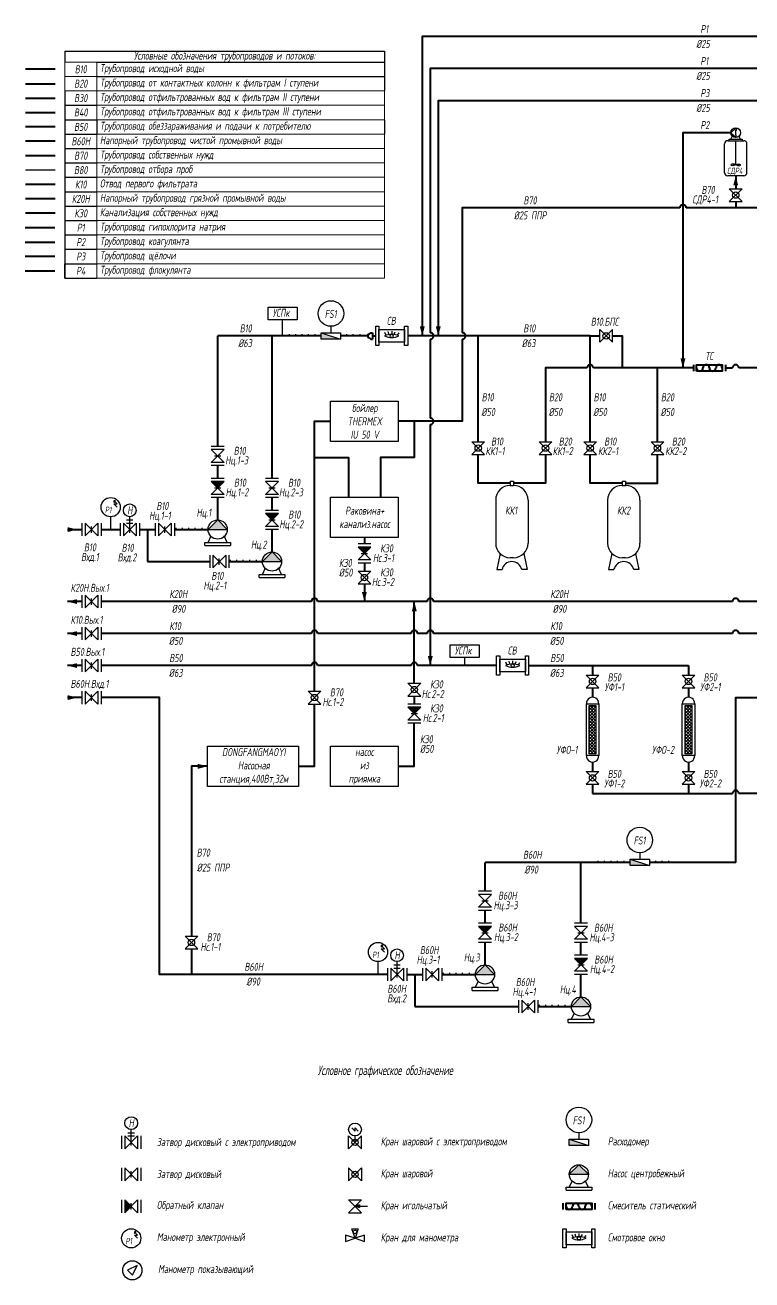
# Model space of a CAD drawing. Header units: millimetres. Extents: x 224086 to 275493, y -897 to 38307.
# Drawn here: x 224086 to 246816, y -897 to 38307 of the extents above; entities that cross this region are included whole.
import ezdxf

# ---------------------------------------------------------------- set-up
doc = ezdxf.new("R2010")
doc.units = ezdxf.units.MM
for name, color, linetype in [('1', 7, 'Continuous'), ('2', 7, 'Continuous'), ('В80', 1, 'Continuous'), ('Надписи', 7, 'Continuous')]:
    doc.layers.add(name, color=color, linetype=linetype)
for name, color, linetype, lineweight in [('В10', 66, 'Continuous', 40), ('В30', 136, 'Continuous', 40), ('В40', 142, 'Continuous', 40), ('В50', 180, 'Continuous', 40), ('В60Н', 140, 'Continuous', 40), ('В70', 120, 'Continuous', 40), ('К20Н', 33, 'Continuous', 40), ('К30', 54, 'Continuous', 40), ('Р1', 202, 'Continuous', 40), ('Р4', 210, 'Continuous', 40)]:
    doc.layers.add(name, color=color, linetype=linetype, lineweight=lineweight)
for name, color, linetype, lineweight, true_color in [('В20', 7, 'Continuous', 40, 0x0a7800), ('К10', 7, 'Continuous', 40, 0xffbe00), ('Р2', 7, 'Continuous', 40, 0x991b1e), ('Р3', 7, 'Continuous', 40, 0xd19cc7)]:
    doc.layers.add(name, color=color, linetype=linetype, lineweight=lineweight, true_color=true_color)
doc.styles.add('Eskd знаки', font='eskd.shx', dxfattribs={"width": 0.8, "oblique": 10})

# ---------------------------------------------------------------- blocks, each defined once
blk = doc.blocks.new('*T35')
at = {"color": 0, "linetype": 'ByBlock', "lineweight": -2, "transparency": 16777216}
for p, q in [((0, 0), (10000, 0)), ((0, 0), (0, -336)), ((10000, 0), (10000, -1236)), ((1000, -336), (10000, -336)), ((1000, -786), (10000, -786)), ((0, -1236), (0, -7086)), ((0, -1686), (1000, -1686)), ((0, -2136), (1000, -2136)), ((1000, -2136), (1000, -2586)), ((10000, -2136), (10000, -2586)), ((0, -2586), (1000, -2586)), ((0, -3036), (1000, -3036)), ((0, -3486), (1000, -3486)), ((0, -3936), (1000, -3936)), ((0, -4386), (1000, -4386)), ((0, -4836), (1000, -4836)), ((0, -5286), (1000, -5286)), ((0, -5736), (1000, -5736)), ((0, -6186), (1000, -6186)), ((0, -6636), (1000, -6636)), ((0, -7086), (1000, -7086))]:
    blk.add_line(p, q, dxfattribs=at)
at = {"color": 7, "linetype": 'ByBlock', "lineweight": 15, "transparency": 16777216}
for p, q in [((0, -336), (1000, -336)), ((0, -336), (0, -1236)), ((1000, -336), (1000, -2136)), ((0, -786), (1000, -786)), ((0, -1236), (10000, -1236)), ((10000, -1236), (10000, -2136)), ((1000, -1686), (10000, -1686)), ((1000, -2136), (10000, -2136)), ((1000, -2586), (10000, -2586)), ((1000, -2586), (1000, -7086)), ((10000, -2586), (10000, -7086)), ((1000, -3036), (10000, -3036)), ((1000, -3486), (10000, -3486)), ((1000, -3936), (10000, -3936)), ((1000, -4386), (10000, -4386)), ((1000, -4836), (10000, -4836)), ((1000, -5286), (10000, -5286)), ((1000, -5736), (10000, -5736)), ((1000, -6186), (10000, -6186)), ((1000, -6636), (10000, -6636)), ((1000, -7086), (10000, -7086))]:
    blk.add_line(p, q, dxfattribs=at)
at = {"color": 0, "transparency": 16777216, "char_height": 250, "style": 'Eskd знаки'}
for s, insert, width, attachment_point in [('Условные обозначения трубопроводов и потоков:', (5000, -168), 9997.8, 5), ('В10', (500, -561), 910, 5), ('Трубопровод исходной воды', (1100, -561), 8800, 4), ('В20', (500, -1011), 910, 5), ('Трубопровод от контактных колонн к фильтрам I ступени', (1100, -1011), 8800, 4), ('В30', (500, -1461), 970, 5), ('Трубопровод отфильтрованных вод к фильтрам II ступени', (1100, -1461), 8800, 4), ('В40', (500, -1911), 970, 5), ('Трубопровод отфильтрованных вод к фильтрам III ступени', (1100, -1911), 8800, 4), ('В50', (500, -2361), 970, 5), ('Трубопровод обеззараживания и подачи к потребителю', (1100, -2361), 8800, 4), ('В60Н', (500, -2811), 970, 5), ('Напорный трубопровод чистой промывной воды', (1100, -2811), 8800, 4), ('В70', (500, -3261), 970, 5), ('Трубопровод собственных нужд', (1100, -3261), 8800, 4), ('В80', (500, -3711), 970, 5), ('Трубопровод отбора проб', (1100, -3711), 8800, 4), ('К10', (500, -4161), 970, 5), ('Отвод первого фильтрата', (1100, -4161), 8800, 4), ('К20Н', (500, -4611), 970, 5), ('Напорный трубопровод грязной промывной воды', (1100, -4611), 8800, 4), ('К30', (500, -5061), 970, 5), ('Канализация собственных нужд', (1100, -5061), 8800, 4), ('Р1', (500, -5511), 970, 5), ('Трубопровод гипохлорита натрия', (1100, -5511), 8800, 4), ('Р2', (500, -5961), 970, 5), ('Трубопровод коагулянта', (1100, -5961), 8800, 4), ('Трубопровод щёлочи', (1100, -6411), 8800, 4), ('Р3', (500, -6411), 970, 5), ('Р4', (500, -6861), 970, 5), ('Трубопровод флокулянта', (1100, -6861), 8800, 4)]:
    blk.add_mtext(s, dxfattribs=dict(at, insert=insert, width=width, attachment_point=attachment_point))

msp = doc.modelspace()

# ---------------------------------------------------------------- hatches: boundary and pattern name
h = msp.add_hatch(color=256)
h.dxf.hatch_style = 1
h.paths.add_polyline_path([(230309, 24046), (229909, 24046), (230109, 23846)])
h = msp.add_hatch(color=256)
h.dxf.hatch_style = 1
h.paths.add_polyline_path([(230408, 22546), (230109, 22846), (229810, 22546)])
h = msp.add_hatch(color=256)
h.dxf.hatch_style = 1
h.paths.add_polyline_path([(232009, 23046), (231609, 23046), (231809, 22846)])
h = msp.add_hatch(color=256)
h.dxf.hatch_style = 1
h.paths.add_polyline_path([(234897, 21996), (234497, 21996), (234697, 21796)])
h = msp.add_hatch(color=256)
h.dxf.hatch_style = 1
h.paths.add_polyline_path([(232108, 21546), (231809, 21846), (231510, 21546)])
h = msp.add_hatch(color=256)
h.dxf.hatch_style = 1
h.paths.add_polyline_path([(236457, 16996), (236057, 16996), (236257, 16796)])
h = msp.add_hatch(color=256)
h.dxf.hatch_style = 1
h.paths.add_polyline_path([(238669, 10146), (238269, 10146), (238469, 9946)])
h = msp.add_hatch(color=256)
h.dxf.hatch_style = 1
h.paths.add_polyline_path([(241669, 9146), (241269, 9146), (241469, 8946)])
h = msp.add_hatch(color=256)
h.dxf.hatch_style = 1
h.paths.add_polyline_path([(238768, 8646), (238469, 8946), (238170, 8646)])
h = msp.add_hatch(color=256)
h.dxf.hatch_style = 1
h.paths.add_polyline_path([(241768, 7646), (241469, 7946), (241170, 7646)])
h = msp.add_hatch(color=256)
h.dxf.hatch_style = 1
h.paths.add_polyline_path([(241703, 2402), (241404, 2702), (241104, 2402)])
h = msp.add_hatch(color=256)
h.dxf.hatch_style = 1
h.paths.add_polyline_path([(227204, 1602), (227204, 1202), (227404, 1402)])
at = {"layer": '1'}
h = msp.add_hatch(dxfattribs=at)
h.set_pattern_fill('ANSI37', color=256, scale=22.5, angle=-90, style=0)
h.set_pattern_definition([(315, (197820.47, 36846.265), (50.51394, 50.51394), []), (45, (197820.47, 36846.265), (-50.51394, 50.51394), [])])
h.paths.add_polyline_path([(241727, 15540), (241939, 15540), (241939, 17051), (241727, 17051)])
h = msp.add_hatch(dxfattribs=at)
h.set_pattern_fill('ANSI37', color=256, scale=22.5, angle=-90, style=0)
h.set_pattern_definition([(315, (200820.47, 36846.265), (50.51394, 50.51394), []), (45, (200820.47, 36846.265), (-50.51394, 50.51394), [])])
h.paths.add_polyline_path([(244727, 15540), (244939, 15540), (244939, 17051), (244727, 17051)])
at = {"layer": '2', "ltscale": 0.5}
for points in [[(233350, 28696), (233350, 28496), (233950, 28496)], [(243009, 12246), (243009, 12046), (243609, 12046)], [(241104, 3502), (241104, 3302), (241704, 3302)]]:
    msp.add_hatch(color=256, dxfattribs=at).paths.add_polyline_path(points)

# ---------------------------------------------------------------- linework, layer by layer
at = {"ltscale": 10}
for p, q in [((246159, 34946), (246320, 35096)), ((246159, 34946), (246320, 34797)), ((246309, 34865), (246309, 35027)), ((246320, 35096), (246320, 35015)), ((246320, 34797), (246320, 34877)), ((230109, 22846), (229810, 22546)), ((230109, 22846), (230408, 22546)), ((231809, 21846), (231510, 21546)), ((231809, 21846), (232108, 21546)), ((238469, 8946), (238170, 8646)), ((238469, 8946), (238768, 8646)), ((241469, 7946), (241170, 7646)), ((241469, 7946), (241768, 7646)), ((241404, 2702), (241104, 2402)), ((241404, 2702), (241703, 2402))]:
    msp.add_line(p, q, dxfattribs=at)
for p, q in [((245959, 33696), (245959, 34596)), ((246059, 34696), (246559, 34696)), ((246109, 34696), (246109, 34746)), ((246109, 34746), (246509, 34746)), ((246159, 34746), (246209, 34846)), ((246309, 33946), (246309, 34696)), ((246459, 34746), (246409, 34846)), ((246509, 34746), (246509, 34696)), ((246659, 33696), (246659, 34596)), ((246559, 33596), (246059, 33596)), ((246109, 33196), (246509, 33196)), ((246509, 33196), (246109, 32796)), ((246109, 33196), (246509, 32796)), ((246109, 32796), (246509, 32796)), ((232350, 28596), (232350, 28646)), ((232550, 28596), (232550, 28646)), ((232750, 28596), (232750, 28646)), ((232950, 28596), (232950, 28646)), ((233150, 28646), (233150, 28596)), ((234150, 28596), (234150, 28646)), ((234350, 28596), (234350, 28646)), ((234550, 28646), (234550, 28596)), ((242057, 28396), (242057, 28796)), ((242057, 28796), (242457, 28396)), ((242057, 28396), (242457, 28796)), ((242457, 28396), (242457, 28796)), ((230309, 25146), (229909, 25146)), ((238057, 25291), (238457, 25291)), ((238457, 25291), (238057, 24891)), ((238057, 25291), (238457, 24891)), ((240161, 25291), (240561, 25291)), ((240561, 25291), (240161, 24891)), ((240161, 25291), (240561, 24891)), ((241557, 25291), (241957, 25291)), ((241957, 25291), (241557, 24891)), ((241557, 25291), (241957, 24891)), ((243661, 25291), (244061, 25291)), ((244061, 25291), (243661, 24891)), ((243661, 25291), (244061, 24891)), ((230309, 25046), (229909, 25046)), ((229909, 25046), (230309, 24646)), ((230309, 25046), (229909, 24646)), ((230009, 24846), (230209, 24846)), ((238057, 24891), (238457, 24891)), ((240161, 24891), (240561, 24891)), ((241557, 24891), (241957, 24891)), ((243661, 24891), (244061, 24891)), ((230309, 24646), (229909, 24646)), ((230309, 24546), (229909, 24546)), ((230309, 24146), (229909, 24146)), ((230309, 24046), (229909, 24046)), ((229909, 24046), (230309, 23646)), ((230309, 24046), (229909, 23646)), ((232009, 24146), (231609, 24146)), ((232009, 24046), (231609, 24046)), ((231609, 24046), (232009, 23646)), ((232009, 24046), (231609, 23646)), ((230309, 23646), (229909, 23646)), ((230309, 23546), (229909, 23546)), ((230009, 23846), (230209, 23846)), ((232009, 23646), (231609, 23646)), ((232009, 23546), (231609, 23546)), ((231709, 23846), (231909, 23846)), ((226962, 23346), (226862, 23446)), ((226962, 23246), (226862, 23346)), ((226862, 23346), (226962, 23346)), ((232009, 23146), (231609, 23146)), ((225864, 22746), (225864, 22346)), ((225964, 22746), (225964, 22346)), ((225964, 22346), (226364, 22746)), ((225964, 22746), (226364, 22346)), ((226364, 22746), (226364, 22346)), ((226464, 22746), (226464, 22346)), ((226762, 22946), (226762, 22546)), ((227059, 22746), (227059, 22346)), ((227159, 22746), (227159, 22346)), ((227159, 22346), (227559, 22746)), ((227159, 22746), (227559, 22346)), ((227259, 22846), (227459, 22846)), ((227259, 22746), (227459, 22746)), ((227359, 22446), (227359, 22946)), ((227559, 22746), (227559, 22346)), ((227659, 22746), (227659, 22346)), ((228159, 22746), (228159, 22346)), ((228259, 22746), (228259, 22346)), ((228259, 22346), (228659, 22746)), ((228259, 22746), (228659, 22346)), ((228659, 22746), (228659, 22346)), ((228759, 22746), (228759, 22346)), ((232009, 23046), (231609, 23046)), ((231609, 23046), (232009, 22646)), ((232009, 23046), (231609, 22646)), ((231709, 22846), (231909, 22846)), ((226164, 22446), (226164, 22646)), ((228459, 22446), (228459, 22646)), ((228809, 22546), (228809, 22596)), ((229009, 22546), (229009, 22596)), ((229209, 22546), (229209, 22596)), ((229409, 22546), (229409, 22596)), ((229609, 22596), (229609, 22546)), ((229809, 22546), (230409, 22546)), ((232009, 22646), (231609, 22646)), ((232009, 22546), (231609, 22546)), ((229709, 22046), (229709, 22146)), ((229709, 22146), (230509, 22146)), ((229709, 22046), (230509, 22046)), ((229809, 22146), (229909, 22346)), ((230409, 22146), (230309, 22346)), ((230509, 22146), (230509, 22046)), ((234897, 22096), (234497, 22096)), ((234897, 21996), (234497, 21996)), ((234497, 21996), (234897, 21596)), ((234897, 21996), (234497, 21596)), ((229860, 21746), (229860, 21346)), ((229960, 21746), (229960, 21346)), ((229960, 21346), (230360, 21746)), ((229960, 21746), (230360, 21346)), ((230160, 21446), (230160, 21646)), ((230360, 21746), (230360, 21346)), ((230460, 21746), (230460, 21346)), ((230510, 21546), (230510, 21596)), ((230710, 21546), (230710, 21596)), ((230910, 21546), (230910, 21596)), ((231110, 21546), (231110, 21596)), ((231310, 21596), (231310, 21546)), ((234897, 21596), (234497, 21596)), ((234597, 21796), (234797, 21796)), ((231509, 21546), (232109, 21546)), ((231509, 21146), (231609, 21346)), ((232109, 21146), (232009, 21346)), ((234897, 21496), (234497, 21496)), ((234497, 21246), (234897, 21246)), ((234897, 21246), (234497, 20846)), ((234497, 21246), (234897, 20846)), ((231409, 21046), (231409, 21146)), ((231409, 21146), (232209, 21146)), ((231409, 21046), (232209, 21046)), ((232209, 21146), (232209, 21046)), ((234497, 20846), (234897, 20846)), ((225864, 20496), (225864, 20096)), ((225964, 20496), (225964, 20096)), ((225964, 20096), (226364, 20496)), ((225964, 20496), (226364, 20096)), ((226164, 20196), (226164, 20396)), ((226364, 20496), (226364, 20096)), ((226464, 20496), (226464, 20096)), ((225864, 19496), (225864, 19096)), ((225964, 19496), (225964, 19096)), ((225964, 19096), (226364, 19496)), ((225964, 19496), (226364, 19096)), ((226164, 19196), (226164, 19396)), ((226364, 19496), (226364, 19096)), ((226464, 19496), (226464, 19096)), ((225864, 18496), (225864, 18096)), ((225964, 18496), (225964, 18096)), ((225964, 18096), (226364, 18496)), ((225964, 18496), (226364, 18096)), ((226364, 18496), (226364, 18096)), ((226464, 18496), (226464, 18096)), ((226164, 18196), (226164, 18396)), ((236057, 17746), (236457, 17746)), ((236457, 17746), (236057, 17346)), ((236057, 17746), (236457, 17346)), ((241633, 18002), (242033, 18002)), ((242033, 18002), (241633, 17602)), ((241633, 18002), (242033, 17602)), ((244633, 18002), (245033, 18002)), ((245033, 18002), (244633, 17602)), ((244633, 18002), (245033, 17602)), ((225864, 17496), (225864, 17096)), ((225964, 17496), (225964, 17096)), ((225964, 17096), (226364, 17496)), ((225964, 17496), (226364, 17096)), ((226164, 17196), (226164, 17396)), ((226364, 17496), (226364, 17096)), ((226464, 17496), (226464, 17096)), ((232937, 17496), (233337, 17496)), ((233337, 17496), (232937, 17096)), ((232937, 17496), (233337, 17096)), ((236057, 17346), (236457, 17346)), ((241633, 17602), (242033, 17602)), ((244633, 17602), (245033, 17602)), ((232937, 17096), (233337, 17096)), ((236457, 17096), (236057, 17096)), ((236457, 16996), (236057, 16996)), ((236057, 16996), (236457, 16596)), ((236457, 16996), (236057, 16596)), ((236457, 16596), (236057, 16596)), ((236457, 16496), (236057, 16496)), ((236157, 16796), (236357, 16796)), ((241633, 14987), (242033, 14987)), ((242033, 14987), (241633, 14587)), ((241633, 14987), (242033, 14587)), ((244633, 14987), (245033, 14987)), ((245033, 14987), (244633, 14587)), ((244633, 14987), (245033, 14587)), ((241633, 14587), (242033, 14587)), ((244633, 14587), (245033, 14587)), ((242009, 12146), (242009, 12196)), ((242209, 12146), (242209, 12196)), ((242409, 12146), (242409, 12196)), ((242609, 12146), (242609, 12196)), ((242809, 12196), (242809, 12146)), ((243809, 12146), (243809, 12196)), ((244009, 12146), (244009, 12196)), ((244209, 12196), (244209, 12146)), ((238669, 11246), (238269, 11246)), ((238669, 11146), (238269, 11146)), ((238269, 11146), (238669, 10746)), ((238669, 11146), (238269, 10746)), ((238669, 10746), (238269, 10746)), ((238669, 10646), (238269, 10646)), ((238369, 10946), (238569, 10946)), ((238669, 10246), (238269, 10246)), ((241669, 10246), (241269, 10246)), ((229088, 9846), (229488, 9846)), ((229488, 9846), (229088, 9446)), ((229088, 9846), (229488, 9446)), ((238669, 10146), (238269, 10146)), ((238269, 10146), (238669, 9746)), ((238669, 10146), (238269, 9746)), ((238369, 9946), (238569, 9946)), ((241669, 10146), (241269, 10146)), ((241269, 10146), (241669, 9746)), ((241669, 10146), (241269, 9746)), ((241369, 9946), (241569, 9946)), ((229088, 9446), (229488, 9446)), ((235321, 9446), (235221, 9546)), ((235321, 9346), (235221, 9446)), ((235221, 9446), (235321, 9446)), ((238669, 9746), (238269, 9746)), ((238669, 9646), (238269, 9646)), ((241669, 9746), (241269, 9746)), ((241669, 9646), (241269, 9646)), ((235121, 9046), (235121, 8646)), ((235719, 8546), (235719, 9046)), ((241669, 9246), (241269, 9246)), ((241669, 9146), (241269, 9146)), ((241269, 9146), (241669, 8746)), ((241669, 9146), (241269, 8746)), ((235419, 8846), (235419, 8446)), ((235519, 8846), (235519, 8446)), ((235519, 8446), (235919, 8846)), ((235519, 8846), (235919, 8446)), ((235619, 8946), (235819, 8946)), ((235619, 8846), (235819, 8846)), ((235919, 8846), (235919, 8446)), ((236019, 8846), (236019, 8446)), ((236519, 8846), (236519, 8446)), ((236619, 8846), (236619, 8446)), ((236619, 8446), (237019, 8846)), ((236619, 8846), (237019, 8446)), ((236819, 8546), (236819, 8746)), ((237019, 8846), (237019, 8446)), ((237119, 8846), (237119, 8446)), ((237169, 8646), (237169, 8696)), ((237369, 8646), (237369, 8696)), ((237569, 8646), (237569, 8696)), ((237769, 8646), (237769, 8696)), ((237969, 8696), (237969, 8646)), ((238169, 8646), (238769, 8646)), ((241669, 8746), (241269, 8746)), ((241669, 8646), (241269, 8646)), ((241369, 8946), (241569, 8946)), ((238069, 8146), (238069, 8246)), ((238069, 8246), (238869, 8246)), ((238169, 8246), (238269, 8446)), ((238769, 8246), (238669, 8446)), ((238869, 8246), (238869, 8146)), ((238069, 8146), (238869, 8146)), ((239520, 7846), (239520, 7446)), ((239620, 7846), (239620, 7446)), ((239620, 7446), (240020, 7846)), ((239620, 7846), (240020, 7446)), ((240020, 7846), (240020, 7446)), ((240120, 7846), (240120, 7446)), ((239820, 7546), (239820, 7746)), ((240170, 7646), (240170, 7696)), ((240370, 7646), (240370, 7696)), ((240570, 7646), (240570, 7696)), ((240770, 7646), (240770, 7696)), ((240970, 7696), (240970, 7646)), ((241169, 7646), (241769, 7646)), ((241069, 7146), (241069, 7246)), ((241069, 7246), (241869, 7246)), ((241069, 7146), (241869, 7146)), ((241169, 7246), (241269, 7446)), ((241769, 7246), (241669, 7446)), ((241869, 7246), (241869, 7146)), ((227104, 3602), (227104, 3202)), ((227204, 3602), (227204, 3202)), ((227204, 3202), (227604, 3602)), ((227204, 3602), (227604, 3202)), ((227304, 3702), (227504, 3702)), ((227304, 3602), (227504, 3602)), ((227404, 3302), (227404, 3802)), ((227604, 3602), (227604, 3202)), ((227704, 3602), (227704, 3202)), ((234204, 3202), (234204, 3602)), ((234204, 3602), (234604, 3202)), ((234204, 3202), (234604, 3602)), ((234304, 3852), (234404, 3752)), ((234404, 3752), (234404, 3852)), ((234404, 3852), (234504, 3752)), ((234404, 3402), (234404, 3602)), ((234604, 3202), (234604, 3602)), ((227104, 2602), (227104, 2202)), ((227204, 2602), (227204, 2202)), ((227204, 2202), (227604, 2602)), ((227204, 2602), (227604, 2202)), ((227404, 2302), (227404, 2502)), ((227604, 2602), (227604, 2202)), ((227704, 2602), (227704, 2202)), ((234204, 2602), (234204, 2202)), ((234604, 2202), (234204, 2602)), ((234604, 2602), (234204, 2202)), ((234604, 2602), (234604, 2202)), ((241104, 2402), (241704, 2402)), ((241004, 1902), (241004, 2002)), ((241004, 2002), (241804, 2002)), ((241104, 2002), (241204, 2202)), ((241704, 2002), (241604, 2202)), ((241804, 2002), (241804, 1902)), ((227104, 1602), (227104, 1202)), ((227204, 1602), (227204, 1202)), ((227204, 1202), (227604, 1602)), ((227204, 1602), (227604, 1202)), ((227604, 1602), (227604, 1202)), ((227704, 1602), (227704, 1202)), ((234204, 1602), (234604, 1602)), ((234604, 1602), (234204, 1202)), ((234204, 1602), (234604, 1202)), ((241004, 1902), (241804, 1902)), ((227404, 1302), (227404, 1502)), ((234204, 1202), (234604, 1202)), ((234544, 1452), (234404, 1402)), ((234404, 1402), (234544, 1362)), ((234404, 1402), (234795, 1402)), ((234544, 1452), (234544, 1362)), ((227604, 502), (227504, 602)), ((227604, 402), (227504, 502)), ((227504, 502), (227604, 502)), ((234104, 502), (234104, 302)), ((234404, 402), (234104, 502)), ((234104, 302), (234404, 402)), ((234404, 402), (234304, 702)), ((234304, 702), (234504, 702)), ((234504, 702), (234404, 402)), ((234704, 502), (234404, 402)), ((234404, 402), (234704, 302)), ((234704, 302), (234704, 502)), ((227590, -447), (227290, -597)), ((227290, -597), (227440, -747)), ((227440, -747), (227590, -447)), ((227440, -747), (227590, -447))]:
    msp.add_line(p, q)
for points in [[(225327, 30402), (225327, 30852)], [(232140, 28596), (232140, 29096)], [(237833, 18296), (237833, 18546)]]:
    msp.add_lwpolyline(points)
for points in [[(232590, 29096), (231690, 29096), (231690, 29496), (232590, 29496)], [(233638, 26559), (235757, 26559), (235757, 25296), (233638, 25296)], [(233638, 23559), (235757, 23559), (235757, 22296), (233638, 22296)], [(238283, 18546), (237383, 18546), (237383, 18946), (238283, 18946)], [(229788, 15781), (232638, 15781), (232638, 14518), (229788, 14518)], [(233638, 15781), (235757, 15781), (235757, 14518), (233638, 14518)]]:
    msp.add_lwpolyline(points, close=True)
for centre, radius in [((246309, 34946), 150), ((246309, 32996), 100), ((242257, 28596), 100), ((238257, 25091), 100), ((240361, 25091), 100), ((241757, 25091), 100), ((243861, 25091), 100), ((226762, 23246), 300), ((227359, 23146), 200), ((230109, 22546), 300), ((231809, 21546), 300), ((234697, 21046), 100), ((236257, 17546), 100), ((241833, 17802), 100), ((244833, 17802), 100), ((233137, 17296), 100), ((241833, 14787), 100), ((244833, 14787), 100), ((229288, 9646), 100), ((235121, 9346), 300), ((235719, 9246), 200), ((238469, 8646), 300), ((241469, 7646), 300), ((227404, 4002), 200), ((234404, 3802), 200), ((234404, 3402), 100), ((234404, 2402), 100), ((241404, 2402), 300), ((227404, 402), 300), ((234404, 602), 56.9), ((227440, -597), 300)]:
    msp.add_circle(centre, radius)
for centre, start, end in [((246059, 34596), 90, 180), ((246559, 34596), 0, 90), ((246059, 33696), 180, 270), ((246559, 33696), 270, 0)]:
    msp.add_arc(centre, 100, start, end)
at = {"ltscale": 50}
for centre, start, end in [((246179, 33941), 144.6538, 215.3462), ((246440, 33941), 324.6538, 35.3462)]:
    msp.add_arc(centre, 19, start, end, dxfattribs=at)
for points in [[(246309, 33946), (246220, 33966), (246165, 33955), (246163, 33952)], [(246309, 33946), (246220, 33916), (246165, 33927), (246163, 33930)], [(246309, 33946), (246398, 33966), (246453, 33955), (246455, 33952)], [(246309, 33946), (246398, 33916), (246453, 33927), (246455, 33930)]]:
    msp.add_spline(points, degree=3, dxfattribs=at)
at = {"layer": '1'}
for p, q in [((235370, 28633), (235335, 28704)), ((235457, 28653), (235437, 28731)), ((235550, 28746), (235550, 28646)), ((235623, 28651), (235661, 28720)), ((235731, 28622), (235779, 28689)), ((239257, 24061), (239361, 24061)), ((239257, 24061), (239257, 23922)), ((239257, 23922), (239361, 23922)), ((239361, 24061), (239361, 23922)), ((242757, 24061), (242861, 24061)), ((242757, 24061), (242757, 23922)), ((242757, 23922), (242861, 23922)), ((242861, 24061), (242861, 23922)), ((226862, 23446), (226912, 23446)), ((226912, 23446), (226862, 23446)), ((226862, 23446), (226862, 23396)), ((226862, 23396), (226912, 23446)), ((238804, 23469), (238804, 22118)), ((239815, 23469), (239815, 22118)), ((242304, 23469), (242304, 22118)), ((243315, 23469), (243315, 22118)), ((239361, 21665), (239257, 21665)), ((242861, 21665), (242757, 21665)), ((239240, 18353), (239220, 18430)), ((239333, 18446), (239333, 18346)), ((239154, 18333), (239118, 18404)), ((239407, 18351), (239445, 18420)), ((239514, 18322), (239562, 18389)), ((235221, 9546), (235271, 9546)), ((235271, 9546), (235221, 9546)), ((235221, 9546), (235221, 9496)), ((235221, 9496), (235271, 9546)), ((227504, 602), (227554, 602)), ((227554, 602), (227504, 602)), ((227504, 602), (227504, 552)), ((227504, 552), (227554, 602)), ((241224, 439), (241189, 510)), ((241311, 459), (241291, 537)), ((241404, 552), (241404, 452)), ((241477, 457), (241515, 526)), ((241584, 428), (241633, 495))]:
    msp.add_line(p, q, dxfattribs=at)
at = {"layer": '1', "ltscale": 0.166667}
for p, q in [((238939, 21795), (238835, 21296)), ((239679, 21795), (239784, 21296)), ((242439, 21795), (242335, 21296)), ((243179, 21795), (243284, 21296)), ((238835, 21296), (239000, 21296)), ((239784, 21296), (239618, 21296)), ((242335, 21296), (242500, 21296)), ((243284, 21296), (243118, 21296))]:
    msp.add_line(p, q, dxfattribs=at)
at = {"layer": '1'}
for points in [[(235050, 28896), (235150, 28896), (235150, 28296), (235050, 28296)], [(235150, 28796), (235950, 28796), (235950, 28396), (235150, 28396)], [(235950, 28896), (236050, 28896), (236050, 28296), (235950, 28296)], [(238833, 18596), (238933, 18596), (238933, 17996), (238833, 17996)], [(238933, 18496), (239733, 18496), (239733, 18096), (238933, 18096)], [(239733, 18596), (239833, 18596), (239833, 17996), (239733, 17996)], [(242027, 17106), (242027, 15484), (241639, 15484), (241639, 17106)], [(241939, 17051), (241939, 15540), (241727, 15540), (241727, 17051)], [(245027, 17106), (245027, 15484), (244639, 15484), (244639, 17106)], [(244939, 17051), (244939, 15540), (244727, 15540), (244727, 17051)], [(240904, 702), (241004, 702), (241004, 102), (240904, 102)], [(241004, 602), (241804, 602), (241804, 202), (241004, 202)], [(241804, 702), (241904, 702), (241904, 102), (241804, 102)]]:
    msp.add_lwpolyline(points, close=True, dxfattribs=at)
for centre in [(235550, 28596), (239333, 18296), (241404, 402)]:
    msp.add_circle(centre, 50, dxfattribs=at)
for centre, radius, start, end in [((235550, 28120), 527, 64.7203, 115.2797), ((235550, 29078), 531, 244.9424, 295.0576), ((239257, 23469), 454, 90, 180), ((239361, 23469), 454, 0, 90), ((242757, 23469), 454, 90, 180), ((242861, 23469), 454, 0, 90), ((239257, 22118), 454, 180, 270), ((239361, 22118), 454, 270, 0), ((242757, 22118), 454, 180, 270), ((242861, 22118), 454, 270, 0), ((239333, 17820), 527, 64.7203, 115.2797), ((239333, 18777), 531, 244.9424, 295.0576), ((241833, 17114), 194, 357.6713, 182.3287), ((244833, 17114), 194, 357.6713, 182.3287), ((241833, 15475), 194, 177.5077, 2.4923), ((244833, 15475), 194, 177.5077, 2.4923), ((241404, -74), 527, 64.7203, 115.2797), ((241404, 884), 531, 244.9424, 295.0576)]:
    msp.add_arc(centre, radius, start, end, dxfattribs=at)
at = {"layer": '1', "ltscale": 0.166667}
for centre in [(239309, 21229), (242809, 21229)]:
    msp.add_arc(centre, 316, 12.3418, 167.6582, dxfattribs=at)
at = {"layer": '2', "ltscale": 0.5}
for p, q in [((233350, 28696), (233950, 28496)), ((233650, 28904), (233650, 28696)), ((243009, 12246), (243609, 12046)), ((243309, 12454), (243309, 12246)), ((241404, 3710), (241404, 3502)), ((241104, 3502), (241704, 3302))]:
    msp.add_line(p, q, dxfattribs=at)
for points in [[(233350, 28696), (233950, 28696), (233950, 28496), (233350, 28496)], [(243009, 12246), (243609, 12246), (243609, 12046), (243009, 12046)], [(241104, 3502), (241704, 3502), (241704, 3302), (241104, 3302)]]:
    msp.add_lwpolyline(points, close=True, dxfattribs=at)
for centre in [(233650, 29296), (243309, 12846), (241404, 4102)]:
    msp.add_circle(centre, 400, dxfattribs=at)
at = {"layer": 'В10'}
for p, q in [((225027, 36927), (224098, 36927)), ((234800, 28646), (234800, 28546)), ((234800, 28646), (234850, 28646)), ((234850, 28646), (234900, 28696)), ((234900, 28696), (234950, 28696)), ((234950, 28696), (234950, 28496)), ((231809, 28596), (230109, 28596)), ((230109, 25146), (230109, 28596)), ((231809, 24146), (231809, 28596)), ((233350, 28596), (231809, 28596)), ((234800, 28596), (233950, 28596)), ((234800, 28546), (234850, 28546)), ((234850, 28546), (234900, 28496)), ((234900, 28496), (234950, 28496)), ((234950, 28596), (235050, 28596)), ((230109, 24146), (230109, 24546)), ((230109, 22846), (230109, 23546)), ((231809, 23146), (231809, 23546)), ((225414, 22546), (225864, 22546)), ((226464, 22546), (227059, 22546)), ((227659, 22546), (228159, 22546)), ((227909, 22546), (227909, 21546)), ((228759, 22546), (229810, 22546)), ((231809, 21846), (231809, 22546)), ((227909, 21546), (229860, 21546)), ((230460, 21546), (231509, 21546))]:
    msp.add_line(p, q, dxfattribs=at)
for points in [[(241757, 25291), (241757, 28596), (236050, 28596)], [(238257, 25291), (238257, 28596)], [(241757, 28596), (242057, 28596)], [(242457, 28596), (242757, 28596), (242757, 27596)], [(239257, 23991), (238257, 23991), (238257, 24891)], [(242757, 23991), (241757, 23991), (241757, 24891)]]:
    msp.add_lwpolyline(points, dxfattribs=at)
msp.add_lwpolyline([(225414, 22546, 154, 0, 0), (225714, 22546, 0, 0, 0)], format="xyseb", dxfattribs=at)
at = {"layer": 'В20', "ltscale": 0.3}
msp.add_line((224098, 36477), (225027, 36477), dxfattribs=at)
at = {"layer": 'В20'}
for p, q in [((244985, 27696), (244985, 27496)), ((245985, 27696), (245985, 27496))]:
    msp.add_line(p, q, dxfattribs=at)
at = {"layer": 'В20', "color": 7}
for p, q in [((240904, 1502), (240904, 1302)), ((241904, 1502), (241904, 1302))]:
    msp.add_line(p, q, dxfattribs=at)
at = {"layer": 'В20'}
for points in [[(241657, 27596), (240361, 27596), (240361, 25291)], [(244985, 27596), (241857, 27596)], [(243861, 25291), (243861, 27596)], [(245985, 27596), (246209, 27596)], [(250209, 27596), (246409, 27596)], [(240361, 24891), (240361, 23991), (239361, 23991)], [(242861, 23991), (243861, 23991), (243861, 24891)]]:
    msp.add_lwpolyline(points, dxfattribs=at)
msp.add_lwpolyline([(245085, 27496), (245085, 27696), (245885, 27696), (245885, 27496)], close=True, dxfattribs=at)
at = {"layer": 'В20', "color": 7}
msp.add_lwpolyline([(241004, 1302), (241004, 1502), (241804, 1502), (241804, 1302)], close=True, dxfattribs=at)
at = {"layer": 'В20'}
for centre, start, end in [((241757, 27596), 359.7459, 180.2541), ((245185, 27596), 180, 0), ((245385, 27596), 0, 180), ((245585, 27596), 180, 0), ((245785, 27596), 0, 180), ((246309, 27596), 359.7459, 180.2541)]:
    msp.add_arc(centre, 100, start, end, dxfattribs=at)
at = {"layer": 'В20', "color": 7}
for centre, start, end in [((241104, 1402), 180, 0), ((241304, 1402), 0, 180), ((241504, 1402), 180, 0), ((241704, 1402), 0, 180)]:
    msp.add_arc(centre, 100, start, end, dxfattribs=at)
at = {"layer": 'В30', "ltscale": 0.3}
msp.add_line((224098, 36027), (225027, 36027), dxfattribs=at)
at = {"layer": 'В40', "ltscale": 0.3}
msp.add_line((224098, 35577), (225027, 35577), dxfattribs=at)
at = {"layer": 'В50'}
for p, q in [((225027, 35127), (224104, 35127)), ((239833, 18296), (244833, 18296)), ((241833, 15279), (241833, 14987)), ((244833, 15279), (244833, 14987)), ((241833, 14587), (241833, 14296)), ((244833, 14587), (244833, 14296)), ((241833, 14296), (246209, 14296))]:
    msp.add_line(p, q, dxfattribs=at)
msp.add_lwpolyline([(225714, 18296, 154, 0, 0), (225414, 18296, 0, 0, 0)], format="xyseb", dxfattribs=at)
for points in [[(225864, 18296), (225414, 18296)], [(233038, 18296), (226464, 18296)], [(236157, 18296), (233238, 18296)], [(238833, 18296), (236357, 18296)], [(241833, 18296), (241833, 18002)], [(244833, 18296), (244833, 18002)], [(241833, 17602), (241833, 17308)], [(244833, 17602), (244833, 17308)], [(247209, 14296), (246409, 14296)]]:
    msp.add_lwpolyline(points, dxfattribs=at)
for centre in [(233138, 18296), (236257, 18296), (246309, 14296)]:
    msp.add_arc(centre, 100, 359.7459, 180.2541, dxfattribs=at)
at = {"layer": 'В60Н'}
for p, q in [((225027, 34677), (224104, 34677)), ((241469, 12146), (238469, 12146)), ((238469, 11246), (238469, 12146)), ((241469, 10246), (241469, 12146)), ((243009, 12146), (241469, 12146)), ((246309, 12146), (243609, 12146)), ((238469, 10246), (238469, 10646)), ((238469, 8946), (238469, 9646)), ((241469, 9246), (241469, 9646)), ((236019, 8646), (236519, 8646)), ((236269, 8646), (236269, 7646)), ((237119, 8646), (238169, 8646)), ((241469, 7946), (241469, 8646)), ((236269, 7646), (239520, 7646)), ((240120, 7646), (241169, 7646))]:
    msp.add_line(p, q, dxfattribs=at)
msp.add_lwpolyline([(225414, 17296, 154, 0, 0), (225714, 17296, 0, 0, 0)], format="xyseb", dxfattribs=at)
for points in [[(225864, 17296), (225414, 17296)], [(235419, 8646), (228288, 8646), (228288, 17296), (226464, 17296)], [(246309, 12146), (246309, 17296), (271434, 17296), (271434, 13996)]]:
    msp.add_lwpolyline(points, dxfattribs=at)
at = {"layer": 'В70'}
msp.add_line((225027, 34227), (224104, 34227), dxfattribs=at)
for points in [[(246309, 33296, 154, 0, 0), (246309, 33596, 0, 0, 0)], [(229488, 15149, 154, 0, 0), (229788, 15149, 0, 0, 0)]]:
    msp.add_lwpolyline(points, format="xyseb", dxfattribs=at)
for points in [[(246309, 33596), (246309, 33196)], [(244559, 32596), (237757, 32596), (237757, 28696)], [(249359, 32596), (244759, 32596)], [(246309, 32796), (246309, 32596)], [(237757, 28496), (237757, 25928), (235757, 25928)], [(233138, 17496), (233138, 25928), (233638, 25928)], [(236257, 25928), (236257, 24796), (235197, 24796), (235197, 23559)], [(233138, 24796), (234197, 24796), (234197, 23559)], [(232638, 15149), (233138, 15149), (233138, 17096)], [(229788, 15149), (229288, 15149), (229288, 9846)], [(229288, 9446), (229288, 8646)]]:
    msp.add_lwpolyline(points, dxfattribs=at)
for centre, start, end in [((244659, 32596), 359.7459, 180.2541), ((237757, 28596), 269.7459, 90.2541)]:
    msp.add_arc(centre, 100, start, end, dxfattribs=at)
at = {"layer": 'В80'}
msp.add_line((225027, 33777), (224104, 33777), dxfattribs=at)
at = {"layer": 'К10'}
msp.add_line((225027, 33327), (224104, 33327), dxfattribs=at)
msp.add_lwpolyline([(225714, 19296, 154, 0, 0), (225414, 19296, 0, 0, 0)], format="xyseb", dxfattribs=at)
for points in [[(225864, 19296), (225414, 19296)], [(233038, 19296), (226464, 19296)], [(236157, 19296), (233238, 19296)], [(236657, 19296), (236357, 19296)], [(246209, 19296), (236857, 19296)], [(248209, 19296), (246409, 19296)]]:
    msp.add_lwpolyline(points, dxfattribs=at)
for centre in [(233138, 19296), (236257, 19296), (236757, 19296), (246309, 19296)]:
    msp.add_arc(centre, 100, 359.7459, 180.2541, dxfattribs=at)
at = {"layer": 'К20Н'}
msp.add_line((225027, 32877), (224104, 32877), dxfattribs=at)
msp.add_lwpolyline([(225714, 20296, 154, 0, 0), (225414, 20296, 0, 0, 0)], format="xyseb", dxfattribs=at)
for points in [[(225864, 20296), (225414, 20296)], [(233038, 20296), (226464, 20296)], [(236657, 20296), (233238, 20296)], [(246209, 20296), (236857, 20296)], [(267309, 20296), (267309, 20296), (246409, 20296)]]:
    msp.add_lwpolyline(points, dxfattribs=at)
for centre in [(233138, 20296), (236757, 20296), (246309, 20296)]:
    msp.add_arc(centre, 100, 359.7459, 180.2541, dxfattribs=at)
at = {"layer": 'К30'}
msp.add_line((225027, 32427), (224104, 32427), dxfattribs=at)
for points in [[(234697, 22296), (234697, 22096)], [(234697, 21496), (234697, 21246)], [(234697, 20846), (234697, 20296)], [(236257, 17746), (236257, 20296)], [(236257, 17346), (236257, 17096)], [(235757, 15149), (236257, 15149), (236257, 16496)]]:
    msp.add_lwpolyline(points, dxfattribs=at)
for points in [[(234697, 20596, 154, 0, 0), (234697, 20296, 0, 0, 0)], [(236257, 19996, 154, 0, 0), (236257, 20296, 0, 0, 0)]]:
    msp.add_lwpolyline(points, format="xyseb", dxfattribs=at)
at = {"layer": 'Р1'}
msp.add_line((225015, 31977), (224086, 31977), dxfattribs=at)
for points in [[(255709, 34946), (255709, 37946), (236507, 37946), (236507, 28596)], [(253909, 34946), (253409, 34946), (253409, 36946), (236757, 36946), (236757, 28696)], [(236757, 28496), (236757, 26028)], [(236757, 25828), (236757, 18296)]]:
    msp.add_lwpolyline(points, dxfattribs=at)
for points in [[(236507, 28896, 154, 0, 0), (236507, 28596, 0, 0, 0)], [(236757, 18596, 154, 0, 0), (236757, 18296, 0, 0, 0)]]:
    msp.add_lwpolyline(points, format="xyseb", dxfattribs=at)
for centre in [(236757, 28596), (236757, 25928)]:
    msp.add_arc(centre, 100, 269.7459, 90.2541, dxfattribs=at)
at = {"layer": 'Р2'}
msp.add_line((224093, 31527), (225015, 31527), dxfattribs=at)
msp.add_lwpolyline([(246159, 34946), (244659, 34946), (244659, 27596)], dxfattribs=at)
msp.add_lwpolyline([(244659, 27896, 154, 0, 0), (244659, 27596, 0, 0, 0)], format="xyseb", dxfattribs=at)
at = {"layer": 'Р3'}
msp.add_line((225015, 31077), (224093, 31077), dxfattribs=at)
msp.add_lwpolyline([(250909, 34946), (250409, 34946), (250409, 35946), (237007, 35946), (237007, 28596)], dxfattribs=at)
msp.add_lwpolyline([(237007, 28896, 154, 0, 0), (237007, 28596, 0, 0, 0)], format="xyseb", dxfattribs=at)
at = {"layer": 'Р4'}
msp.add_line((224093, 30627), (225015, 30627), dxfattribs=at)

# ---------------------------------------------------------------- block references
msp.add_blockref('*T35', (225327, 37488))

# ---------------------------------------------------------------- texts
at = {"ltscale": 15, "insert": (246037, 33852), "char_height": 200, "width": 850, "attachment_point": 1, "style": 'Eskd знаки'}
msp.add_mtext('СДР4', dxfattribs=at)
at = {"layer": '1', "style": 'Eskd знаки'}
for s, width, gutter_width, heights, insert, char_height, attachment_point in [('УСПк', 2263.46, 22.5, [0], (231827, 29444), 250, 1), ('СВ', 2263.46, 22.5, [0], (235675, 29192), 250, 3), ('ТС', 2263.46, 22.5, [0], (245610, 28092), 250, 3), ('P1', 522.43, 22.5, [0], (226582, 23260), 200, 1), ('УСПк', 2263.46, 22.5, [0], (237521, 18894), 250, 1), ('СВ', 2263.46, 22.5, [0], (239458, 18892), 250, 3), ('P1', 522.43, 22.5, [0], (234942, 9360), 200, 1), (' {\\H1.2x;Условное графическое обозначение}', 7988.49, 11.2, [333], (233118, 5802), 250, 1), ('Затвор дисковый с электроприводом', 5424.02, 11.2, [0], (228207, 3537), 250, 1), ('Кран шаровой с электроприводом', 5424.02, 11.2, [0], (235207, 3558), 250, 1), ('Расходомер', 5424.02, 11.2, [0], (242307, 3558), 250, 1), ('Затвор дисковый', 5424.02, 11.2, [0], (228207, 2537), 250, 1), ('Кран шаровой', 5424.02, 11.2, [0], (235207, 2558), 250, 1), ('Насос центробежный', 5424.02, 11.2, [0], (242307, 2558), 250, 1), ('Обратный клапан', 5424.02, 11.2, [0], (228207, 1569), 250, 1), ('Кран игольчатый', 5424.02, 11.2, [0], (235207, 1558), 250, 1), ('Смеситель статический', 5424.02, 11.2, [0], (242307, 1558), 250, 1), ('P1', 522.43, 22.5, [0], (227224, 416), 200, 1), ('Манометр электронный', 5424.02, 11.2, [0], (228207, 569), 250, 1), ('Кран для манометра', 5424.02, 11.2, [0], (235207, 558), 250, 1), ('Смотровое окно', 5424.02, 11.2, [0], (242307, 558), 250, 1), ('Манометр показывающий', 5424.02, 11.2, [0], (228244, -431), 250, 1)]:
    msp.add_mtext_dynamic_manual_height_columns(s, width=width, gutter_width=gutter_width, heights=heights, dxfattribs=dict(at, insert=insert, char_height=char_height, attachment_point=attachment_point))
at = {"layer": '1', "ltscale": 15, "char_height": 250, "style": 'Eskd знаки'}
for s, insert, width, attachment_point in [('бойлер\\PTHERMEX \\PIU 50 V', (234707, 25928), 2572.66, 5), ('Нц.1', (229447, 23202), 850, 1), ('Раковина+\\Pканализ.насос', (234707, 22928), 2330.68, 5), ('КК1', (239096, 23266), 285.44, 1), ('КК2', (242596, 23266), 285.44, 1), ('Нц.2', (231147, 22202), 850, 1), ('DONGFANGMAOYI Насосная станция,400Вт,32м', (231238, 15143), 285.44, 5), ('УФО-1', (240699, 15789), 285.44, 1), ('УФО-2', (243687, 15789), 285.44, 1), ('насос\\Pиз приямка', (234697, 15149), 285.44, 5), ('Нц.3', (237806, 9302), 850, 1), ('Нц.4', (240806, 8302), 850, 1)]:
    msp.add_mtext(s, dxfattribs=dict(at, insert=insert, width=width, attachment_point=attachment_point))
at = {"layer": '2', "ltscale": 15, "char_height": 250, "width": 548.04, "attachment_point": 1, "style": 'Eskd знаки'}
for s, insert in [('FS1', (233457, 29406)), ('Н', (227279, 23271)), ('FS1', (243117, 12956)), ('Н', (235638, 9371)), ('Н', (227323, 4127)), ('FS1', (241211, 4212))]:
    msp.add_mtext(s, dxfattribs=dict(at, insert=insert))
at = {"layer": 'Надписи', "ltscale": 15, "char_height": 250, "attachment_point": 1, "style": 'Eskd знаки'}
for s, insert, width in [('Р1', (245203, 38307), 850), ('%%C25', (245074, 37844), 850), ('Р1', (245203, 37307), 850), ('%%C25', (245074, 36844), 850), ('Р3', (245203, 36307), 850), ('%%C25', (245074, 35844), 850), ('Р2', (245203, 35307), 850), ('%%C25 ППР', (239369, 32487), 1146.48), ('В10.БПС', (241778, 29165), 850), ('В10', (230798, 28957), 850), ('В10', (239667, 28957), 850), ('%%C63', (230752, 28494), 850), ('%%C63', (239620, 28494), 850), ('В10', (238365, 26805), 850), ('В20', (240470, 26805), 850), ('В10', (241865, 26805), 850), ('В20', (243970, 26805), 850), ('%%C50', (238355, 26342), 850), ('%%C50', (240459, 26342), 850), ('%%C50', (241855, 26342), 850), ('%%C50', (243959, 26342), 850), ('К20Н.Вых.1', (225508, 20851), 850), ('К20Н', (228596, 20657), 850), ('К20Н', (240512, 20657), 850), ('%%C90', (228671, 20194), 850), ('%%C90', (240587, 20194), 850), ('К10.Вых.1', (225508, 19851), 850), ('К10', (228596, 19657), 850), ('К10', (240512, 19657), 850), ('В50.Вых.1', (225508, 18851), 850), ('%%C50', (228585, 19194), 850), ('%%C50', (240501, 19194), 850), ('В50', (228596, 18657), 850), ('В50', (240512, 18657), 850), ('%%C63', (228585, 18194), 850), ('%%C63', (240501, 18194), 850), ('В60Н.Вхд.1', (225508, 17851), 850), ('В60Н', (239659, 12510), 850), ('%%C25 ППР', (229457, 12111), 850), ('%%C90', (239703, 12047), 850), ('В60Н', (230946, 9010), 850), ('%%C90', (231008, 8547), 850)]:
    msp.add_mtext(s, dxfattribs=dict(at, insert=insert, width=width))
at = {"layer": 'Надписи', "ltscale": 15, "char_height": 250, "width": 850, "line_spacing_factor": 0.72, "style": 'Eskd знаки'}
for s, insert, attachment_point in [('\\pi164.3;В70', (239507, 32956), 1), ('\\pi164.3;В70\\P\\pi-121.98;СДР4-1', (245075, 33284), 1), ('\\pi183.35;В10\\P\\pi-82.755;Нц.1-3', (230427, 25133), 1), ('\\pi183.35;В10\\P\\pi7.721;КК1-1', (238475, 25422), 1), ('\\pi164.3;В20\\P\\pi-26.176;КК1-2', (240610, 25422), 1), ('\\pi183.35;В10\\P\\pi-11.327;КК2-1', (242013, 25422), 1), ('\\pi164.3;В20\\P\\pi-45.224;КК2-2', (244147, 25422), 1), ('\\pi183.35;В10\\P\\pi-78.557;Нц.1-2', (230435, 24137), 1), ('\\pi183.35;В10\\P\\pi-101.8;Нц.2-3', (232127, 24133), 1), ('\\pi183.35;В10\\P\\pi-44.66;Нц.1-1', (228009, 23407), 1), ('\\pi183.35;В10\\P\\pi-97.605;Нц.2-2', (232135, 23137), 1), ('\\pi183.35;В10\\P\\pi93.435;Вхд.1', (225744, 22114), 1), ('\\pi183.35;В10\\P\\pi59.538;Вхд.2', (226922, 22102), 1), ('\\pi173.82;К30\\P\\pi-54.184;Нс.3-1', (235016, 22084), 1), ('К30^J%%C50', (233902, 21629), 1), ('\\pi183.35;В10\\P\\pi-63.708;Нц.2-1', (229728, 21223), 1), ('\\pi173.82;К30\\P\\pi-88.081;Нс.3-2', (235016, 21334), 1), ('В50\\PУФ1-1', (242512, 17778), 5), ('В50\\PУФ2-1', (245512, 17778), 5), ('\\pi173.82;К30\\P\\pi-88.081;Нс.2-2', (236576, 17834), 1), ('\\pi164.3;В70\\P\\pi-69.033;Нс.1-2', (233455, 17584), 1), ('\\pi173.82;К30\\P\\pi-54.184;Нс.2-1', (236576, 17084), 1), ('К30^J%%C50', (236435, 16120), 1), ('В50\\PУФ1-2', (242512, 14764), 5), ('В50\\PУФ2-2', (245512, 14764), 5), ('\\pi164.3;В70', (229288, 12577), 1), ('\\pi41.054;В60Н\\P\\pi-101.8;Нц.3-3', (238838, 11233), 1), ('\\pi41.054;В60Н\\P\\pi-97.605;Нц.3-2', (238846, 10237), 1), ('\\pi41.054;В60Н\\P\\pi-101.8;Нц.4-3', (241838, 10233), 1), ('\\pi164.3;В70\\P\\pi-35.136;Нс.1-1', (229605, 9933), 1), ('\\pi41.054;В60Н\\P\\pi-63.708;Нц.3-1', (236393, 9532), 1), ('\\pi41.054;В60Н\\P\\pi-97.605;Нц.4-2', (241846, 9237), 1), ('В60Н^JВхд.2', (235707, 8029), 5), ('\\pi41.054;В60Н\\P\\pi-63.708;Нц.4-1', (239393, 8532), 1)]:
    msp.add_mtext(s, dxfattribs=dict(at, insert=insert, attachment_point=attachment_point))

doc.saveas('drawing.dxf')
